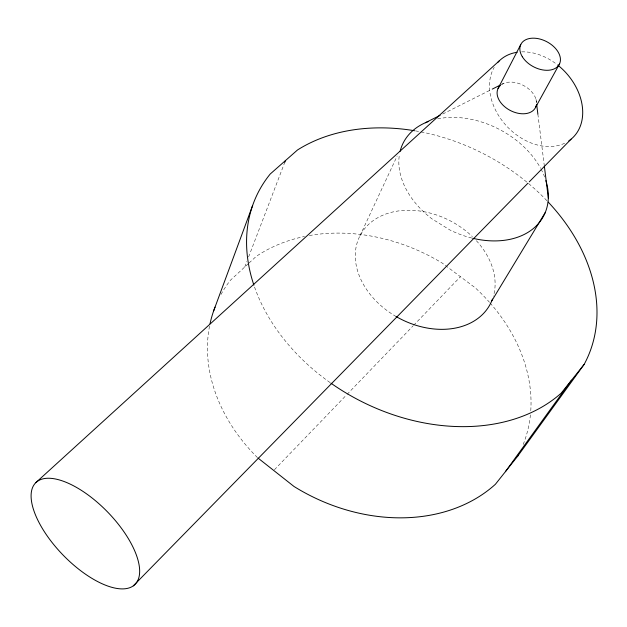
<?xml version="1.0" encoding="UTF-8"?>
<svg xmlns="http://www.w3.org/2000/svg" width="627" height="627" viewBox="0 0 627 627"><rect width="100%" height="100%" fill="white"/><g stroke="black" fill="none" stroke-linecap="round" stroke-linejoin="round"><path stroke-width="0.47" stroke-dasharray="3.13 2.35" d="M244.781 266.961L246.866 261.506M248.605 256.96L284.729 162.44M359.906 235.909L397.15 155.998M274.422 469.764L346.386 395.081M347.068 394.375L412.919 326.04M413.601 325.335L460.445 276.719M248.331 263.677L230.446 280.222A168.937 133.817 28.1 0 0 220.829 294.761M249.044 263.019L256.153 256.443A168.937 133.817 28.1 0 1 304.518 236.473M442.717 114.02L491.388 89.551M501.812 84.308L503.552 83.438M536.046 99.427L536.406 102.319M537.864 114.059L544.212 164.987M257.493 457.639A168.937 133.817 28.1 0 1 209.622 325.703M309.33 235.548A168.937 133.817 28.1 0 1 442.231 263.089L475.188 287.754A168.937 133.817 28.1 0 1 489.436 302.23M490.071 302.951A168.937 133.817 28.1 0 1 530.748 411.061M530.418 414.894A168.937 133.817 28.1 0 1 523.004 444.935M330.092 382.588A184.275 138.058 27.9 0 1 254.201 286.053M415.489 130.894A184.275 138.058 27.9 0 1 420.129 131.733M421.062 131.913A184.275 138.058 27.9 0 1 546.916 200.711M396.17 316.572A73.555 54.988 27.9 0 1 366.858 226.135A73.555 54.988 27.9 0 1 472.358 236.598M476.363 240.697A73.555 54.988 27.9 0 1 493.378 296.336M471.747 238.041A79.135 56.038 27.7 0 1 450.084 230.07L432.019 218.917A79.135 56.038 27.7 0 1 399.517 154.077M437.654 118.879A79.135 56.038 27.7 0 1 540.615 168.279M541.077 169.141A79.135 56.038 27.7 0 1 544.651 177.057M501.435 84.614A20.997 14.139 27.5 0 1 523.2 85.319A20.997 14.139 27.5 0 1 536.555 102.671M564.653 143.238A53.154 39.869 46.6 0 1 506.679 126.098A53.154 39.869 46.6 0 1 494.209 67.34M521.727 51.861A53.154 39.869 46.6 0 1 556.933 64.448"/><path stroke-width="0.94" d="M213.674 310.812L252.642 205.429M284.729 162.44L285.418 160.622M498.034 88.564L520.763 44.564M535.701 107.107L559.637 63.688M491.78 300.866L545.239 212.537M505.378 471.7L571.526 380.197M258.23 458.227L293.985 486.458A168.937 133.817 28.1 0 0 495.393 484.279L517.557 456.362L584.16 364.373A184.275 138.058 27.9 0 0 548.257 202.121M584.16 364.373L561.157 393.192A184.275 138.058 27.9 0 1 330.907 383.16M133.316 585.845A71.063 30.982 45.8 0 0 83.595 491.811A71.063 30.982 45.8 0 0 39.282 523.028A71.063 30.982 45.8 0 0 133.316 585.845L527.926 183.209M529.298 181.806L571.087 139.17M35.778 482.688L499.515 60.623M425.333 122.759L440.107 115.337M492.258 89.112L500.08 85.186M536.649 104.247L537.864 114.059M544.33 165.951L548.319 198.014M210.021 323.783A168.937 133.817 28.1 0 1 215.03 307.152M518.474 454.653A168.937 133.817 28.1 0 1 517.557 456.362M253.904 285.175A184.275 138.058 27.9 0 1 270.206 174.024L297.48 149.994A184.275 138.058 27.9 0 1 414.572 130.737M492.477 299.087A73.555 54.988 27.9 0 1 396.17 316.572M545.858 180.592A79.135 56.038 27.7 0 1 472.703 238.268M400.112 151.319A79.135 56.038 27.7 0 1 428.664 121.419M536.289 105.336A20.997 14.139 27.5 0 1 509.712 110.172A20.997 14.139 27.5 0 1 500.236 85.578M557.677 65.028A53.154 39.869 46.6 0 1 568.822 140.863M497.556 62.676A53.154 39.869 46.6 0 1 517.157 52.276M522.322 56.728A21.671 14.178 27.5 0 0 557.489 66.728A21.671 14.178 27.5 0 0 540.639 39.242A21.671 14.178 27.5 0 0 522.322 56.728"/></g></svg>
